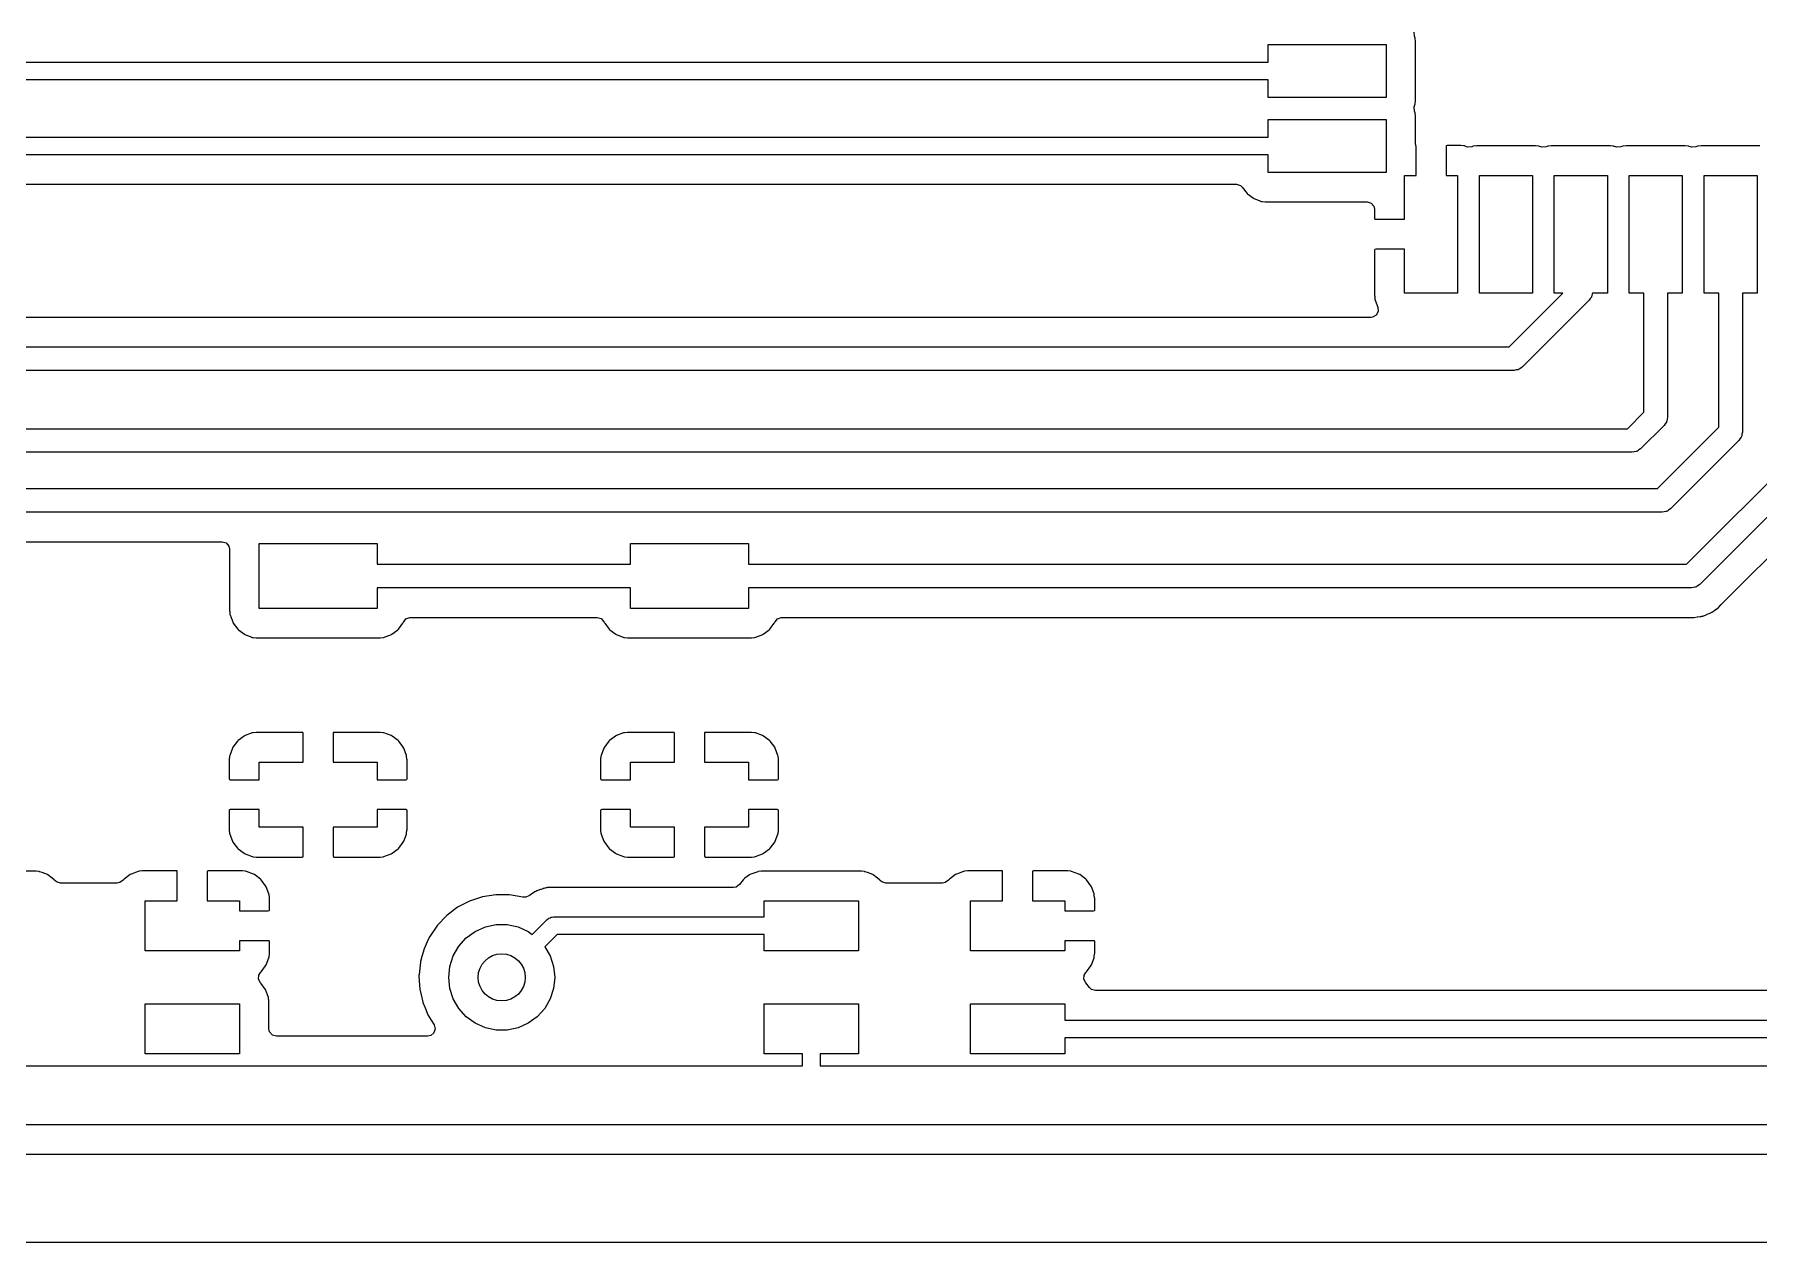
# Model space of a CAD drawing. Extents: x 1.24 to 7.5, y -5.89 to -4.14.
# Drawn here: x 4.845 to 5.997, y -5.886 to -5.079 of the extents above; entities that cross this region are included whole.
import ezdxf

# ---------------------------------------------------------------- set-up
doc = ezdxf.new("R2010")
doc.units = 0
doc.header["$MEASUREMENT"] = 0
doc.layers.add('BLACK', color=7, linetype='CONTINUOUS')

msp = doc.modelspace()

# ---------------------------------------------------------------- linework, layer by layer
at = {"layer": 'BLACK', "linetype": 'CONTINUOUS'}
for p, q in [((5.767, -5.07989), (5.7668, -5.0771)), ((5.66929, -5.09724), (5.66929, -5.08543)), ((5.66929, -5.08543), (5.74803, -5.08543)), ((5.74803, -5.08543), (5.74803, -5.12087)), ((5.76747, -5.08116), (5.767, -5.07989)), ((5.76751, -5.08147), (5.76747, -5.08116)), ((5.76769, -5.08314), (5.76751, -5.08147)), ((5.76751, -5.08147), (5.76751, -5.08147)), ((5.76774, -5.08357), (5.76769, -5.08314)), ((5.76774, -5.12273), (5.76774, -5.08357)), ((4.81497, -5.09724), (5.66929, -5.09724)), ((5.66929, -5.10906), (4.81252, -5.10906)), ((5.66929, -5.12087), (5.66929, -5.10906)), ((5.74803, -5.12087), (5.66929, -5.12087)), ((5.76747, -5.12514), (5.76774, -5.12273)), ((5.7668, -5.1271), (5.767, -5.12641)), ((5.767, -5.12989), (5.7668, -5.1271)), ((5.767, -5.12641), (5.76747, -5.12514)), ((5.76747, -5.13116), (5.767, -5.12989)), ((5.76774, -5.13357), (5.76747, -5.13116)), ((5.76774, -5.15143), (5.76774, -5.13357)), ((5.66929, -5.14724), (5.66929, -5.13543)), ((5.66929, -5.13543), (5.74803, -5.13543)), ((5.74803, -5.13543), (5.74803, -5.17087)), ((4.82497, -5.14724), (5.66929, -5.14724)), ((5.76794, -5.15282), (5.76774, -5.15143)), ((5.76815, -5.15355), (5.76794, -5.15282)), ((5.76815, -5.17283), (5.76815, -5.15355)), ((5.78822, -5.15307), (5.78815, -5.15337)), ((5.78815, -5.15337), (5.78815, -5.17283)), ((5.78826, -5.15301), (5.78822, -5.15307)), ((5.78886, -5.15283), (5.78826, -5.15301)), ((5.79762, -5.15283), (5.78886, -5.15283)), ((5.79789, -5.15285), (5.79762, -5.15283)), ((5.7999, -5.15307), (5.79789, -5.15285)), ((5.8005, -5.15321), (5.7999, -5.15307)), ((5.80183, -5.15371), (5.8005, -5.15321)), ((5.80252, -5.15391), (5.80183, -5.15371)), ((5.80531, -5.15371), (5.80252, -5.15391)), ((5.80587, -5.1535), (5.80531, -5.15371)), ((5.80616, -5.15339), (5.80587, -5.1535)), ((5.80587, -5.1535), (5.80587, -5.1535)), ((5.80647, -5.15336), (5.80616, -5.15339)), ((5.80843, -5.15314), (5.80647, -5.15336)), ((5.80647, -5.15336), (5.80647, -5.15336)), ((5.80857, -5.15313), (5.80843, -5.15314)), ((5.80843, -5.15314), (5.80843, -5.15314)), ((5.82815, -5.15313), (5.80857, -5.15313)), ((5.84773, -5.15313), (5.82815, -5.15313)), ((5.84787, -5.15314), (5.84773, -5.15313)), ((5.84983, -5.15336), (5.84787, -5.15314)), ((5.84787, -5.15314), (5.84787, -5.15314)), ((5.85014, -5.15339), (5.84983, -5.15336)), ((5.84983, -5.15336), (5.84983, -5.15336)), ((5.85043, -5.1535), (5.85014, -5.15339)), ((5.85049, -5.15352), (5.85043, -5.1535)), ((5.85043, -5.1535), (5.85043, -5.1535)), ((5.85141, -5.15387), (5.85049, -5.15352)), ((5.8521, -5.15407), (5.85141, -5.15387)), ((5.85489, -5.15387), (5.8521, -5.15407)), ((5.85616, -5.15339), (5.85489, -5.15387)), ((5.85647, -5.15336), (5.85616, -5.15339)), ((5.85843, -5.15314), (5.85647, -5.15336)), ((5.85647, -5.15336), (5.85647, -5.15336)), ((5.85857, -5.15313), (5.85843, -5.15314)), ((5.85843, -5.15314), (5.85843, -5.15314)), ((5.87815, -5.15313), (5.85857, -5.15313)), ((5.89773, -5.15313), (5.87815, -5.15313)), ((5.89787, -5.15314), (5.89773, -5.15313)), ((5.89983, -5.15336), (5.89787, -5.15314)), ((5.89787, -5.15314), (5.89787, -5.15314)), ((5.90014, -5.15339), (5.89983, -5.15336)), ((5.89983, -5.15336), (5.89983, -5.15336)), ((5.90043, -5.1535), (5.90014, -5.15339)), ((5.90049, -5.15352), (5.90043, -5.1535)), ((5.90043, -5.1535), (5.90043, -5.1535)), ((5.90141, -5.15387), (5.90049, -5.15352)), ((5.9021, -5.15407), (5.90141, -5.15387)), ((5.90489, -5.15387), (5.9021, -5.15407)), ((5.90616, -5.15339), (5.90489, -5.15387)), ((5.90647, -5.15336), (5.90616, -5.15339)), ((5.90843, -5.15314), (5.90647, -5.15336)), ((5.90647, -5.15336), (5.90647, -5.15336)), ((5.90857, -5.15313), (5.90843, -5.15314)), ((5.90843, -5.15314), (5.90843, -5.15314)), ((5.92815, -5.15313), (5.90857, -5.15313)), ((5.94773, -5.15313), (5.92815, -5.15313)), ((5.94787, -5.15314), (5.94773, -5.15313)), ((5.94983, -5.15336), (5.94787, -5.15314)), ((5.94787, -5.15314), (5.94787, -5.15314)), ((5.95014, -5.15339), (5.94983, -5.15336)), ((5.94983, -5.15336), (5.94983, -5.15336)), ((5.95043, -5.1535), (5.95014, -5.15339)), ((5.95049, -5.15352), (5.95043, -5.1535)), ((5.95043, -5.1535), (5.95043, -5.1535)), ((5.95141, -5.15387), (5.95049, -5.15352)), ((5.9521, -5.15407), (5.95141, -5.15387)), ((5.95489, -5.15387), (5.9521, -5.15407)), ((5.95616, -5.15339), (5.95489, -5.15387)), ((5.95647, -5.15336), (5.95616, -5.15339)), ((5.95843, -5.15314), (5.95647, -5.15336)), ((5.95647, -5.15336), (5.95647, -5.15336)), ((5.95857, -5.15313), (5.95843, -5.15314)), ((5.95843, -5.15314), (5.95843, -5.15314)), ((5.97815, -5.15313), (5.95857, -5.15313)), ((5.99773, -5.15313), (5.97815, -5.15313)), ((5.66929, -5.15906), (4.82252, -5.15906)), ((5.66929, -5.17087), (5.66929, -5.15906)), ((4.82396, -5.17876), (5.6481, -5.17876)), ((5.6481, -5.17876), (5.65078, -5.17955)), ((5.65078, -5.17955), (5.65207, -5.18075)), ((5.65207, -5.18075), (5.65521, -5.18494)), ((5.74803, -5.17087), (5.66929, -5.17087)), ((5.76043, -5.2022), (5.76043, -5.17283)), ((5.76043, -5.17283), (5.76815, -5.17283)), ((5.78815, -5.17283), (5.79587, -5.17283)), ((5.79587, -5.17283), (5.79587, -5.25157)), ((5.81043, -5.25157), (5.81043, -5.17283)), ((5.81043, -5.17283), (5.84587, -5.17283)), ((5.84587, -5.17283), (5.84587, -5.25157)), ((5.86043, -5.25157), (5.86043, -5.17283)), ((5.86043, -5.17283), (5.89587, -5.17283)), ((5.89587, -5.17283), (5.89587, -5.25157)), ((5.91043, -5.25157), (5.91043, -5.17283)), ((5.91043, -5.17283), (5.94587, -5.17283)), ((5.94587, -5.17283), (5.94587, -5.25157)), ((5.96043, -5.25157), (5.96043, -5.17283)), ((5.96043, -5.17283), (5.99587, -5.17283)), ((5.99587, -5.17283), (5.99587, -5.25157)), ((5.65521, -5.18494), (5.6555, -5.18515)), ((5.6555, -5.18515), (5.65945, -5.18812)), ((5.65945, -5.18812), (5.65945, -5.18812)), ((5.65945, -5.18812), (5.65973, -5.18833)), ((5.65973, -5.18833), (5.66325, -5.18965)), ((5.66325, -5.18965), (5.66473, -5.1902)), ((5.66473, -5.1902), (5.66473, -5.1902)), ((5.66473, -5.1902), (5.66502, -5.19031)), ((5.66502, -5.19031), (5.66533, -5.19034)), ((5.66533, -5.19034), (5.66533, -5.19034)), ((5.66533, -5.19034), (5.66729, -5.19056)), ((5.66729, -5.19056), (5.66743, -5.19057)), ((5.66743, -5.19057), (5.66819, -5.19057)), ((5.66819, -5.19057), (5.73547, -5.19057)), ((5.73547, -5.19057), (5.73815, -5.19136)), ((5.73815, -5.19136), (5.73998, -5.19347)), ((5.73998, -5.19347), (5.74043, -5.19553)), ((5.74043, -5.19553), (5.74043, -5.20149)), ((5.74043, -5.20149), (5.74061, -5.20209)), ((5.74061, -5.20209), (5.74066, -5.20214)), ((5.74066, -5.20214), (5.74097, -5.2022)), ((5.74097, -5.2022), (5.76043, -5.2022)), ((5.7405, -5.22244), (5.74043, -5.22274)), ((5.74043, -5.22274), (5.74043, -5.25333)), ((5.74055, -5.22238), (5.7405, -5.22244)), ((5.74115, -5.2222), (5.74055, -5.22238)), ((5.76043, -5.2222), (5.74115, -5.2222)), ((5.76043, -5.25157), (5.76043, -5.2222)), ((5.74043, -5.25333), (5.74045, -5.2536)), ((5.74045, -5.2536), (5.74067, -5.2556)), ((5.74067, -5.2556), (5.74081, -5.2562)), ((5.74081, -5.2562), (5.7426, -5.26099)), ((5.7426, -5.26099), (5.74281, -5.26378)), ((5.79587, -5.25157), (5.76043, -5.25157)), ((5.84587, -5.25157), (5.81043, -5.25157)), ((5.83036, -5.2874), (5.86619, -5.25157)), ((5.88372, -5.25632), (5.83918, -5.30085)), ((5.86619, -5.25157), (5.86043, -5.25157)), ((5.88442, -5.2552), (5.88372, -5.25632)), ((5.88524, -5.25418), (5.88442, -5.2552)), ((5.88534, -5.25373), (5.88524, -5.25418)), ((5.88558, -5.25335), (5.88534, -5.25373)), ((5.88573, -5.25204), (5.88558, -5.25335)), ((5.88584, -5.25157), (5.88573, -5.25204)), ((5.89587, -5.25157), (5.88584, -5.25157)), ((5.92028, -5.25157), (5.91043, -5.25157)), ((5.92028, -5.33111), (5.92028, -5.25157)), ((5.94587, -5.25157), (5.93602, -5.25157)), ((5.93602, -5.25157), (5.93602, -5.33438)), ((5.97028, -5.25157), (5.96043, -5.25157)), ((5.97028, -5.34111), (5.97028, -5.25157)), ((5.99587, -5.25157), (5.98602, -5.25157)), ((5.98602, -5.25157), (5.98602, -5.34438)), ((5.73796, -5.2677), (2.96497, -5.2677)), ((5.73902, -5.26758), (5.73796, -5.2677)), ((5.74147, -5.26624), (5.73902, -5.26758)), ((5.74281, -5.26378), (5.74147, -5.26624)), ((2.95476, -5.2874), (5.83036, -5.2874)), ((5.83362, -5.30315), (2.95148, -5.30315)), ((5.83491, -5.30286), (5.83362, -5.30315)), ((5.83621, -5.30271), (5.83491, -5.30286)), ((5.8366, -5.30247), (5.83621, -5.30271)), ((5.83704, -5.30237), (5.8366, -5.30247)), ((5.83807, -5.30155), (5.83704, -5.30237)), ((5.83918, -5.30085), (5.83807, -5.30155)), ((2.02697, -5.34213), (5.90926, -5.34213)), ((5.90926, -5.34213), (5.92028, -5.33111)), ((5.93372, -5.33994), (5.91808, -5.35558)), ((5.92926, -5.38213), (5.97028, -5.34111)), ((5.93442, -5.33882), (5.93372, -5.33994)), ((5.93524, -5.3378), (5.93442, -5.33882)), ((5.93534, -5.33736), (5.93524, -5.3378)), ((5.93558, -5.33697), (5.93534, -5.33736)), ((5.93573, -5.33567), (5.93558, -5.33697)), ((5.93602, -5.33438), (5.93573, -5.33567)), ((5.98372, -5.34994), (5.93808, -5.39558)), ((5.98442, -5.34882), (5.98372, -5.34994)), ((5.98524, -5.3478), (5.98442, -5.34882)), ((5.98534, -5.34736), (5.98524, -5.3478)), ((5.98558, -5.34697), (5.98534, -5.34736)), ((5.98573, -5.34567), (5.98558, -5.34697)), ((5.98602, -5.34438), (5.98573, -5.34567)), ((5.91252, -5.35787), (2.03023, -5.35787)), ((5.9138, -5.35758), (5.91252, -5.35787)), ((5.91511, -5.35744), (5.9138, -5.35758)), ((5.91549, -5.3572), (5.91511, -5.35744)), ((5.91593, -5.3571), (5.91549, -5.3572)), ((5.91696, -5.35628), (5.91593, -5.3571)), ((5.91808, -5.35558), (5.91696, -5.35628)), ((5.94871, -5.43268), (6.02028, -5.36111)), ((6.03372, -5.36994), (5.95753, -5.44613)), ((3.75862, -5.38213), (5.92926, -5.38213)), ((5.97215, -5.45937), (6.04685, -5.38467)), ((5.93252, -5.39787), (3.76188, -5.39787)), ((5.9338, -5.39758), (5.93252, -5.39787)), ((5.93511, -5.39744), (5.9338, -5.39758)), ((5.93549, -5.3972), (5.93511, -5.39744)), ((5.93593, -5.3971), (5.93549, -5.3972)), ((5.93696, -5.39628), (5.93593, -5.3971)), ((5.93808, -5.39558), (5.93696, -5.39628)), ((3.77211, -5.41758), (4.97081, -5.41758)), ((4.97081, -5.41758), (4.97349, -5.41837)), ((4.97349, -5.41837), (4.97532, -5.42048)), ((4.97532, -5.42048), (4.97577, -5.42254)), ((4.97577, -5.42254), (4.97577, -5.46407)), ((4.99547, -5.4622), (4.99547, -5.4189)), ((4.99547, -5.4189), (5.07421, -5.4189)), ((5.07421, -5.4189), (5.07421, -5.43268)), ((5.2435, -5.43268), (5.2435, -5.4189)), ((5.2435, -5.4189), (5.32224, -5.4189)), ((5.32224, -5.4189), (5.32224, -5.43268)), ((5.07421, -5.43268), (5.2435, -5.43268)), ((5.32224, -5.43268), (5.94871, -5.43268)), ((5.2435, -5.44843), (5.07421, -5.44843)), ((5.07421, -5.44843), (5.07421, -5.4622)), ((5.2435, -5.4622), (5.2435, -5.44843)), ((5.95197, -5.44843), (5.32224, -5.44843)), ((5.32224, -5.44843), (5.32224, -5.4622)), ((5.95325, -5.44813), (5.95197, -5.44843)), ((5.95456, -5.44799), (5.95325, -5.44813)), ((5.95494, -5.44775), (5.95456, -5.44799)), ((5.95538, -5.44765), (5.95494, -5.44775)), ((5.95641, -5.44683), (5.95538, -5.44765)), ((5.95753, -5.44613), (5.95641, -5.44683)), ((4.97577, -5.46407), (4.97578, -5.4642)), ((4.97578, -5.4642), (4.97578, -5.4642)), ((4.97578, -5.4642), (4.97599, -5.46615)), ((4.97599, -5.46615), (4.97603, -5.46648)), ((4.97603, -5.46648), (4.97801, -5.47176)), ((5.07421, -5.4622), (4.99547, -5.4622)), ((5.09351, -5.46911), (5.09613, -5.46814)), ((5.09613, -5.46814), (5.09647, -5.46813)), ((5.09647, -5.46813), (5.22124, -5.46813)), ((5.22124, -5.46813), (5.22392, -5.46892)), ((5.22392, -5.46892), (5.22575, -5.47103)), ((5.32224, -5.4622), (5.2435, -5.4622)), ((5.34154, -5.46911), (5.34416, -5.46814)), ((5.34416, -5.46814), (5.34451, -5.46813)), ((5.34451, -5.46813), (5.95084, -5.46813)), ((5.95084, -5.46813), (5.95118, -5.46814)), ((5.95118, -5.46814), (5.95312, -5.46827)), ((5.95312, -5.46827), (5.95312, -5.46827)), ((5.95312, -5.46827), (5.95342, -5.46829)), ((5.95342, -5.46829), (5.95372, -5.46824)), ((5.95372, -5.46824), (5.95587, -5.46787)), ((5.95372, -5.46824), (5.95372, -5.46824)), ((5.95587, -5.46787), (5.95613, -5.46783)), ((5.95613, -5.46783), (5.95772, -5.46764)), ((5.95772, -5.46764), (5.9586, -5.46753)), ((5.9586, -5.46753), (5.95888, -5.46742)), ((5.95888, -5.46742), (5.959, -5.46739)), ((5.959, -5.46739), (5.95957, -5.46724)), ((5.95957, -5.46724), (5.9597, -5.4672)), ((5.9597, -5.4672), (5.96, -5.46715)), ((5.96, -5.46715), (5.96027, -5.46703)), ((5.96027, -5.46703), (5.96227, -5.46615)), ((5.96227, -5.46615), (5.96251, -5.46605)), ((5.96251, -5.46605), (5.96456, -5.46528)), ((5.96456, -5.46528), (5.96484, -5.46517)), ((5.96456, -5.46528), (5.96456, -5.46528)), ((5.96484, -5.46517), (5.96509, -5.465)), ((5.96509, -5.465), (5.9652, -5.46494)), ((5.9652, -5.46494), (5.96572, -5.46465)), ((5.96572, -5.46465), (5.96584, -5.46458)), ((5.96584, -5.46458), (5.96611, -5.46446)), ((5.96611, -5.46446), (5.96655, -5.46413)), ((5.96655, -5.46413), (5.96808, -5.46295)), ((5.96808, -5.46295), (5.96829, -5.4628)), ((5.96829, -5.4628), (5.97009, -5.46156)), ((5.97009, -5.46156), (5.97034, -5.46139)), ((5.97009, -5.46156), (5.97009, -5.46156)), ((5.97034, -5.46139), (5.97195, -5.45958)), ((5.97195, -5.45958), (5.97215, -5.45937)), ((4.97801, -5.47176), (4.97822, -5.47205)), ((4.97822, -5.47205), (4.97822, -5.47205)), ((4.97822, -5.47205), (4.98118, -5.476)), ((4.98118, -5.476), (4.9814, -5.47628)), ((4.9814, -5.47628), (4.98168, -5.47649)), ((4.98168, -5.47649), (4.98563, -5.47945)), ((4.98563, -5.47945), (4.98563, -5.47945)), ((4.98563, -5.47945), (4.98591, -5.47967)), ((4.98591, -5.47967), (4.98943, -5.48099)), ((5.07849, -5.48165), (5.08377, -5.47967)), ((5.08377, -5.47967), (5.08406, -5.47945)), ((5.08406, -5.47945), (5.08801, -5.47649)), ((5.08406, -5.47945), (5.08406, -5.47945)), ((5.08801, -5.47649), (5.08829, -5.47628)), ((5.08829, -5.47628), (5.0885, -5.476)), ((5.0885, -5.476), (5.09146, -5.47205)), ((5.09146, -5.47205), (5.09167, -5.47176)), ((5.09146, -5.47205), (5.09146, -5.47205)), ((5.09167, -5.47176), (5.09183, -5.47135)), ((5.09183, -5.47135), (5.09188, -5.47128)), ((5.09188, -5.47128), (5.09197, -5.47112)), ((5.09197, -5.47112), (5.09199, -5.47114)), ((5.09199, -5.47114), (5.09351, -5.46911)), ((5.22575, -5.47103), (5.22589, -5.47135)), ((5.22589, -5.47135), (5.22604, -5.47176)), ((5.22604, -5.47176), (5.22625, -5.47205)), ((5.22625, -5.47205), (5.22625, -5.47205)), ((5.22625, -5.47205), (5.22922, -5.476)), ((5.22922, -5.476), (5.22943, -5.47628)), ((5.22943, -5.47628), (5.22971, -5.47649)), ((5.22971, -5.47649), (5.23366, -5.47945)), ((5.23366, -5.47945), (5.23366, -5.47945)), ((5.23366, -5.47945), (5.23394, -5.47967)), ((5.23394, -5.47967), (5.23746, -5.48099)), ((5.32652, -5.48165), (5.3318, -5.47967)), ((5.3318, -5.47967), (5.33209, -5.47945)), ((5.33209, -5.47945), (5.33604, -5.47649)), ((5.33209, -5.47945), (5.33209, -5.47945)), ((5.33604, -5.47649), (5.33632, -5.47628)), ((5.33632, -5.47628), (5.33653, -5.476)), ((5.33653, -5.476), (5.33949, -5.47205)), ((5.33949, -5.47205), (5.33971, -5.47176)), ((5.33949, -5.47205), (5.33949, -5.47205)), ((5.33971, -5.47176), (5.33986, -5.47135)), ((5.33986, -5.47135), (5.33992, -5.47128)), ((5.33992, -5.47128), (5.34, -5.47112)), ((5.34, -5.47112), (5.34002, -5.47114)), ((5.34002, -5.47114), (5.34154, -5.46911)), ((4.98943, -5.48099), (4.99091, -5.48154)), ((4.99091, -5.48154), (4.99091, -5.48154)), ((4.99091, -5.48154), (4.9912, -5.48165)), ((4.9912, -5.48165), (4.99151, -5.48168)), ((4.99151, -5.48168), (4.99151, -5.48168)), ((4.99151, -5.48168), (4.99347, -5.48189)), ((4.99347, -5.48189), (4.99361, -5.48191)), ((4.99361, -5.48191), (5.03484, -5.48191)), ((5.03484, -5.48191), (5.07608, -5.48191)), ((5.07608, -5.48191), (5.07621, -5.48189)), ((5.07621, -5.48189), (5.07818, -5.48168)), ((5.07621, -5.48189), (5.07621, -5.48189)), ((5.07818, -5.48168), (5.07849, -5.48165)), ((5.07818, -5.48168), (5.07818, -5.48168)), ((5.23746, -5.48099), (5.23894, -5.48154)), ((5.23894, -5.48154), (5.23894, -5.48154)), ((5.23894, -5.48154), (5.23923, -5.48165)), ((5.23923, -5.48165), (5.23954, -5.48168)), ((5.23954, -5.48168), (5.23954, -5.48168)), ((5.23954, -5.48168), (5.2415, -5.48189)), ((5.2415, -5.48189), (5.24164, -5.48191)), ((5.24164, -5.48191), (5.28287, -5.48191)), ((5.28287, -5.48191), (5.32411, -5.48191)), ((5.32411, -5.48191), (5.32424, -5.48189)), ((5.32424, -5.48189), (5.32621, -5.48168)), ((5.32424, -5.48189), (5.32424, -5.48189)), ((5.32621, -5.48168), (5.32652, -5.48165)), ((5.32621, -5.48168), (5.32621, -5.48168)), ((4.98549, -5.54745), (4.98147, -5.55046)), ((4.9861, -5.54711), (4.98549, -5.54745)), ((4.99084, -5.54534), (4.9861, -5.54711)), ((4.99144, -5.54519), (4.99084, -5.54534)), ((4.99345, -5.54498), (4.99144, -5.54519)), ((4.99371, -5.54496), (4.99345, -5.54498)), ((5.02431, -5.54496), (4.99371, -5.54496)), ((5.02461, -5.54503), (5.02431, -5.54496)), ((5.02467, -5.54507), (5.02461, -5.54503)), ((5.02484, -5.54567), (5.02467, -5.54507)), ((5.02484, -5.56496), (5.02484, -5.54567)), ((5.04491, -5.54519), (5.04484, -5.54549)), ((5.04484, -5.54549), (5.04484, -5.56496)), ((5.04496, -5.54514), (5.04491, -5.54519)), ((5.04556, -5.54496), (5.04496, -5.54514)), ((5.07597, -5.54496), (5.04556, -5.54496)), ((5.07624, -5.54498), (5.07597, -5.54496)), ((5.07824, -5.54519), (5.07624, -5.54498)), ((5.07884, -5.54534), (5.07824, -5.54519)), ((5.08358, -5.54711), (5.07884, -5.54534)), ((5.0842, -5.54745), (5.08358, -5.54711)), ((5.08822, -5.55046), (5.0842, -5.54745)), ((5.23352, -5.54745), (5.2295, -5.55046)), ((5.23413, -5.54711), (5.23352, -5.54745)), ((5.23887, -5.54534), (5.23413, -5.54711)), ((5.23947, -5.54519), (5.23887, -5.54534)), ((5.24148, -5.54498), (5.23947, -5.54519)), ((5.24175, -5.54496), (5.24148, -5.54498)), ((5.27234, -5.54496), (5.24175, -5.54496)), ((5.27264, -5.54503), (5.27234, -5.54496)), ((5.2727, -5.54507), (5.27264, -5.54503)), ((5.27287, -5.54567), (5.2727, -5.54507)), ((5.27287, -5.56496), (5.27287, -5.54567)), ((5.29294, -5.54519), (5.29287, -5.54549)), ((5.29287, -5.54549), (5.29287, -5.56496)), ((5.29299, -5.54514), (5.29294, -5.54519)), ((5.29359, -5.54496), (5.29299, -5.54514)), ((5.324, -5.54496), (5.29359, -5.54496)), ((5.32427, -5.54498), (5.324, -5.54496)), ((5.32627, -5.54519), (5.32427, -5.54498)), ((5.32687, -5.54534), (5.32627, -5.54519)), ((5.33162, -5.54711), (5.32687, -5.54534)), ((5.33223, -5.54745), (5.33162, -5.54711)), ((5.33625, -5.55046), (5.33223, -5.54745)), ((4.9757, -5.56093), (4.97549, -5.56293)), ((4.97585, -5.56033), (4.9757, -5.56093)), ((4.97763, -5.55559), (4.97585, -5.56033)), ((4.97796, -5.55497), (4.97763, -5.55559)), ((4.98097, -5.55096), (4.97796, -5.55497)), ((4.98147, -5.55046), (4.98097, -5.55096)), ((5.08871, -5.55096), (5.08822, -5.55046)), ((5.09172, -5.55497), (5.08871, -5.55096)), ((5.09206, -5.55559), (5.09172, -5.55497)), ((5.09384, -5.56033), (5.09206, -5.55559)), ((5.09398, -5.56093), (5.09384, -5.56033)), ((5.0942, -5.56293), (5.09398, -5.56093)), ((5.22374, -5.56093), (5.22352, -5.56293)), ((5.22388, -5.56033), (5.22374, -5.56093)), ((5.22566, -5.55559), (5.22388, -5.56033)), ((5.22599, -5.55497), (5.22566, -5.55559)), ((5.229, -5.55096), (5.22599, -5.55497)), ((5.2295, -5.55046), (5.229, -5.55096)), ((5.33674, -5.55096), (5.33625, -5.55046)), ((5.33976, -5.55497), (5.33674, -5.55096)), ((5.34009, -5.55559), (5.33976, -5.55497)), ((5.34187, -5.56033), (5.34009, -5.55559)), ((5.34201, -5.56093), (5.34187, -5.56033)), ((5.34223, -5.56293), (5.34201, -5.56093)), ((4.97549, -5.56293), (4.97547, -5.5632)), ((4.97547, -5.5632), (4.97547, -5.5759)), ((4.99547, -5.57661), (4.99547, -5.56496)), ((4.99547, -5.56496), (5.02484, -5.56496)), ((5.04484, -5.56496), (5.07421, -5.56496)), ((5.07421, -5.56496), (5.07421, -5.57661)), ((5.09421, -5.5632), (5.0942, -5.56293)), ((5.09421, -5.57608), (5.09421, -5.5632)), ((5.22352, -5.56293), (5.2235, -5.5632)), ((5.2235, -5.5632), (5.2235, -5.5759)), ((5.2435, -5.57661), (5.2435, -5.56496)), ((5.2435, -5.56496), (5.27287, -5.56496)), ((5.29287, -5.56496), (5.32224, -5.56496)), ((5.32224, -5.56496), (5.32224, -5.57661)), ((5.34224, -5.5632), (5.34223, -5.56293)), ((5.34224, -5.57608), (5.34224, -5.5632)), ((4.97547, -5.5759), (4.97565, -5.5765)), ((4.97565, -5.5765), (4.9757, -5.57655)), ((4.9757, -5.57655), (4.97601, -5.57661)), ((4.97601, -5.57661), (4.99547, -5.57661)), ((5.07421, -5.57661), (5.0935, -5.57661)), ((5.0935, -5.57661), (5.0941, -5.57644)), ((5.0941, -5.57644), (5.09415, -5.57638)), ((5.09415, -5.57638), (5.09421, -5.57608)), ((5.2235, -5.5759), (5.22368, -5.5765)), ((5.22368, -5.5765), (5.22373, -5.57655)), ((5.22373, -5.57655), (5.22404, -5.57661)), ((5.22404, -5.57661), (5.2435, -5.57661)), ((5.32224, -5.57661), (5.34153, -5.57661)), ((5.34153, -5.57661), (5.34213, -5.57644)), ((5.34213, -5.57644), (5.34218, -5.57638)), ((5.34218, -5.57638), (5.34224, -5.57608)), ((4.97554, -5.59685), (4.97547, -5.59715)), ((4.97547, -5.59715), (4.97547, -5.61003)), ((4.97559, -5.59679), (4.97554, -5.59685)), ((4.97619, -5.59661), (4.97559, -5.59679)), ((4.99547, -5.59661), (4.97619, -5.59661)), ((4.99547, -5.60827), (4.99547, -5.59661)), ((5.09368, -5.59661), (5.07421, -5.59661)), ((5.07421, -5.59661), (5.07421, -5.60827)), ((5.09398, -5.59668), (5.09368, -5.59661)), ((5.09404, -5.59673), (5.09398, -5.59668)), ((5.09421, -5.59733), (5.09404, -5.59673)), ((5.09421, -5.61003), (5.09421, -5.59733)), ((5.22357, -5.59685), (5.2235, -5.59715)), ((5.2235, -5.59715), (5.2235, -5.61003)), ((5.22362, -5.59679), (5.22357, -5.59685)), ((5.22422, -5.59661), (5.22362, -5.59679)), ((5.2435, -5.59661), (5.22422, -5.59661)), ((5.2435, -5.60827), (5.2435, -5.59661)), ((5.34171, -5.59661), (5.32224, -5.59661)), ((5.32224, -5.59661), (5.32224, -5.60827)), ((5.34201, -5.59668), (5.34171, -5.59661)), ((5.34207, -5.59673), (5.34201, -5.59668)), ((5.34224, -5.59733), (5.34207, -5.59673)), ((5.34224, -5.61003), (5.34224, -5.59733)), ((4.97547, -5.61003), (4.97549, -5.61029)), ((4.97549, -5.61029), (4.9757, -5.6123)), ((4.9757, -5.6123), (4.97585, -5.6129)), ((4.97585, -5.6129), (4.97763, -5.61764)), ((4.97763, -5.61764), (4.97796, -5.61825)), ((4.97796, -5.61825), (4.98097, -5.62227)), ((5.02484, -5.60827), (4.99547, -5.60827)), ((5.02484, -5.62773), (5.02484, -5.60827)), ((5.07421, -5.60827), (5.04484, -5.60827)), ((5.04484, -5.60827), (5.04484, -5.62755)), ((5.08871, -5.62227), (5.09172, -5.61825)), ((5.09172, -5.61825), (5.09206, -5.61764)), ((5.09206, -5.61764), (5.09384, -5.6129)), ((5.09384, -5.6129), (5.09398, -5.6123)), ((5.09398, -5.6123), (5.0942, -5.61029)), ((5.0942, -5.61029), (5.09421, -5.61003)), ((5.2235, -5.61003), (5.22352, -5.61029)), ((5.22352, -5.61029), (5.22374, -5.6123)), ((5.22374, -5.6123), (5.22388, -5.6129)), ((5.22388, -5.6129), (5.22566, -5.61764)), ((5.22566, -5.61764), (5.22599, -5.61825)), ((5.22599, -5.61825), (5.229, -5.62227)), ((5.27287, -5.60827), (5.2435, -5.60827)), ((5.27287, -5.62773), (5.27287, -5.60827)), ((5.32224, -5.60827), (5.29287, -5.60827)), ((5.29287, -5.60827), (5.29287, -5.62755)), ((5.33674, -5.62227), (5.33976, -5.61825)), ((5.33976, -5.61825), (5.34009, -5.61764)), ((5.34009, -5.61764), (5.34187, -5.6129)), ((5.34187, -5.6129), (5.34201, -5.6123)), ((5.34201, -5.6123), (5.34223, -5.61029)), ((5.34223, -5.61029), (5.34224, -5.61003)), ((4.98097, -5.62227), (4.98147, -5.62277)), ((4.98147, -5.62277), (4.98549, -5.62578)), ((4.98549, -5.62578), (4.9861, -5.62612)), ((4.9861, -5.62612), (4.99084, -5.62789)), ((4.99084, -5.62789), (4.99144, -5.62804)), ((4.99144, -5.62804), (4.99345, -5.62825)), ((4.99345, -5.62825), (4.99371, -5.62827)), ((4.99371, -5.62827), (5.02413, -5.62827)), ((5.02413, -5.62827), (5.02473, -5.62809)), ((5.02473, -5.62809), (5.02478, -5.62804)), ((5.02478, -5.62804), (5.02484, -5.62773)), ((5.04484, -5.62755), (5.04502, -5.62815)), ((5.04502, -5.62815), (5.04507, -5.6282)), ((5.04507, -5.6282), (5.04538, -5.62827)), ((5.04538, -5.62827), (5.07597, -5.62827)), ((5.07597, -5.62827), (5.07624, -5.62825)), ((5.07624, -5.62825), (5.07824, -5.62804)), ((5.07824, -5.62804), (5.07884, -5.62789)), ((5.07884, -5.62789), (5.08358, -5.62612)), ((5.08358, -5.62612), (5.0842, -5.62578)), ((5.0842, -5.62578), (5.08822, -5.62277)), ((5.08822, -5.62277), (5.08871, -5.62227)), ((5.229, -5.62227), (5.2295, -5.62277)), ((5.2295, -5.62277), (5.23352, -5.62578)), ((5.23352, -5.62578), (5.23413, -5.62612)), ((5.23413, -5.62612), (5.23887, -5.62789)), ((5.23887, -5.62789), (5.23947, -5.62804)), ((5.23947, -5.62804), (5.24148, -5.62825)), ((5.24148, -5.62825), (5.24175, -5.62827)), ((5.24175, -5.62827), (5.27216, -5.62827)), ((5.27216, -5.62827), (5.27276, -5.62809)), ((5.27276, -5.62809), (5.27281, -5.62804)), ((5.27281, -5.62804), (5.27287, -5.62773)), ((5.29287, -5.62755), (5.29305, -5.62815)), ((5.29305, -5.62815), (5.2931, -5.6282)), ((5.2931, -5.6282), (5.29341, -5.62827)), ((5.29341, -5.62827), (5.324, -5.62827)), ((5.324, -5.62827), (5.32427, -5.62825)), ((5.32427, -5.62825), (5.32627, -5.62804)), ((5.32627, -5.62804), (5.32687, -5.62789)), ((5.32687, -5.62789), (5.33162, -5.62612)), ((5.33162, -5.62612), (5.33223, -5.62578)), ((5.33223, -5.62578), (5.33625, -5.62277)), ((5.33625, -5.62277), (5.33674, -5.62227)), ((4.84635, -5.63778), (4.813, -5.63778)), ((4.84649, -5.63779), (4.84635, -5.63778)), ((4.84845, -5.638), (4.84649, -5.63779)), ((4.84649, -5.63779), (4.84649, -5.63779)), ((4.84876, -5.63804), (4.84845, -5.638)), ((4.84845, -5.638), (4.84845, -5.638)), ((4.84905, -5.63815), (4.84876, -5.63804)), ((4.85053, -5.6387), (4.84905, -5.63815)), ((4.84905, -5.63815), (4.84905, -5.63815)), ((4.85405, -5.64002), (4.85053, -5.6387)), ((4.85433, -5.64023), (4.85405, -5.64002)), ((4.85728, -5.64244), (4.85433, -5.64023)), ((4.85433, -5.64023), (4.85433, -5.64023)), ((4.90931, -5.63997), (4.90529, -5.64298)), ((4.90992, -5.63963), (4.90931, -5.63997)), ((4.91466, -5.63786), (4.90992, -5.63963)), ((4.91526, -5.63771), (4.91466, -5.63786)), ((4.91726, -5.63749), (4.91526, -5.63771)), ((4.91753, -5.63748), (4.91726, -5.63749)), ((4.94025, -5.63748), (4.91753, -5.63748)), ((4.94056, -5.63755), (4.94025, -5.63748)), ((4.94061, -5.63759), (4.94056, -5.63755)), ((4.94079, -5.63819), (4.94061, -5.63759)), ((4.94079, -5.65748), (4.94079, -5.63819)), ((4.96085, -5.63771), (4.96079, -5.63801)), ((4.96079, -5.63801), (4.96079, -5.65748)), ((4.9609, -5.63766), (4.96085, -5.63771)), ((4.9615, -5.63748), (4.9609, -5.63766)), ((4.98404, -5.63748), (4.9615, -5.63748)), ((4.98431, -5.63749), (4.98404, -5.63748)), ((4.98631, -5.63771), (4.98431, -5.63749)), ((4.98691, -5.63786), (4.98631, -5.63771)), ((4.99166, -5.63963), (4.98691, -5.63786)), ((4.99227, -5.63997), (4.99166, -5.63963)), ((4.99629, -5.64298), (4.99227, -5.63997)), ((5.32283, -5.64023), (5.31988, -5.64244)), ((5.32312, -5.64002), (5.32283, -5.64023)), ((5.32283, -5.64023), (5.32283, -5.64023)), ((5.3284, -5.63804), (5.32312, -5.64002)), ((5.32871, -5.638), (5.3284, -5.63804)), ((5.33068, -5.63779), (5.32871, -5.638)), ((5.32871, -5.638), (5.32871, -5.638)), ((5.33081, -5.63778), (5.33068, -5.63779)), ((5.33068, -5.63779), (5.33068, -5.63779)), ((5.36418, -5.63778), (5.33081, -5.63778)), ((5.39753, -5.63778), (5.36418, -5.63778)), ((5.39767, -5.63779), (5.39753, -5.63778)), ((5.39963, -5.638), (5.39767, -5.63779)), ((5.39767, -5.63779), (5.39767, -5.63779)), ((5.39964, -5.638), (5.39963, -5.638)), ((5.39994, -5.63804), (5.39964, -5.638)), ((5.40024, -5.63815), (5.39994, -5.63804)), ((5.40171, -5.6387), (5.40024, -5.63815)), ((5.40024, -5.63815), (5.40024, -5.63815)), ((5.40523, -5.64002), (5.40171, -5.6387)), ((5.40551, -5.64023), (5.40523, -5.64002)), ((5.40846, -5.64244), (5.40551, -5.64023)), ((5.40551, -5.64023), (5.40551, -5.64023)), ((5.46049, -5.63997), (5.45647, -5.64298)), ((5.4611, -5.63963), (5.46049, -5.63997)), ((5.46584, -5.63786), (5.4611, -5.63963)), ((5.46644, -5.63771), (5.46584, -5.63786)), ((5.46845, -5.63749), (5.46644, -5.63771)), ((5.46871, -5.63748), (5.46845, -5.63749)), ((5.49144, -5.63748), (5.46871, -5.63748)), ((5.49174, -5.63755), (5.49144, -5.63748)), ((5.49179, -5.63759), (5.49174, -5.63755)), ((5.49197, -5.63819), (5.49179, -5.63759)), ((5.49197, -5.65748), (5.49197, -5.63819)), ((5.51203, -5.63771), (5.51197, -5.63801)), ((5.51197, -5.63801), (5.51197, -5.65748)), ((5.51208, -5.63766), (5.51203, -5.63771)), ((5.51268, -5.63748), (5.51208, -5.63766)), ((5.53522, -5.63748), (5.51268, -5.63748)), ((5.53549, -5.63749), (5.53522, -5.63748)), ((5.53749, -5.63771), (5.53549, -5.63749)), ((5.53809, -5.63786), (5.53749, -5.63771)), ((5.54284, -5.63963), (5.53809, -5.63786)), ((5.54345, -5.63997), (5.54284, -5.63963)), ((5.54747, -5.64298), (5.54345, -5.63997)), ((4.85856, -5.6434), (4.85728, -5.64244)), ((4.85878, -5.64369), (4.85856, -5.6434)), ((4.85903, -5.64394), (4.85878, -5.64369)), ((4.85904, -5.64393), (4.85903, -5.64394)), ((4.86006, -5.64488), (4.85904, -5.64393)), ((4.86274, -5.64567), (4.86006, -5.64488)), ((4.90067, -5.64567), (4.86274, -5.64567)), ((4.9024, -5.64536), (4.90067, -5.64567)), ((4.90464, -5.64368), (4.9024, -5.64536)), ((4.90479, -5.64348), (4.90464, -5.64368)), ((4.90529, -5.64298), (4.90479, -5.64348)), ((4.99678, -5.64348), (4.99629, -5.64298)), ((4.99979, -5.64749), (4.99678, -5.64348)), ((5.00013, -5.64811), (4.99979, -5.64749)), ((5.00191, -5.65285), (5.00013, -5.64811)), ((5.00205, -5.65345), (5.00191, -5.65285)), ((5.17765, -5.6529), (5.17638, -5.65366)), ((5.17804, -5.65265), (5.17765, -5.6529)), ((5.17949, -5.65159), (5.17804, -5.65265)), ((5.18026, -5.65129), (5.17949, -5.65159)), ((5.18096, -5.65094), (5.18026, -5.65129)), ((5.18168, -5.65052), (5.18096, -5.65094)), ((5.1834, -5.65002), (5.18168, -5.65052)), ((5.18384, -5.64987), (5.1834, -5.65002)), ((5.18481, -5.64949), (5.18384, -5.64987)), ((5.18384, -5.64987), (5.18384, -5.64987)), ((5.18522, -5.64932), (5.18481, -5.64949)), ((5.18551, -5.64921), (5.18522, -5.64932)), ((5.18522, -5.64932), (5.18522, -5.64932)), ((5.18633, -5.64911), (5.18551, -5.64921)), ((5.18709, -5.64895), (5.18633, -5.64911)), ((5.18759, -5.6488), (5.18709, -5.64895)), ((5.18789, -5.64872), (5.18759, -5.6488)), ((5.18759, -5.6488), (5.18759, -5.6488)), ((5.18968, -5.64866), (5.18789, -5.64872)), ((5.19015, -5.64862), (5.18968, -5.64866)), ((5.19032, -5.6486), (5.19015, -5.64862)), ((5.19145, -5.6486), (5.19032, -5.6486)), ((5.19161, -5.6486), (5.19145, -5.6486)), ((5.19405, -5.64852), (5.19161, -5.6486)), ((5.19436, -5.64851), (5.19405, -5.64852)), ((5.19466, -5.64858), (5.19436, -5.64851)), ((5.19512, -5.6486), (5.19466, -5.64858)), ((5.31222, -5.6486), (5.19512, -5.6486)), ((5.31395, -5.64829), (5.31222, -5.6486)), ((5.31619, -5.64662), (5.31395, -5.64829)), ((5.3186, -5.6434), (5.31619, -5.64662)), ((5.31988, -5.64244), (5.3186, -5.6434)), ((5.40975, -5.6434), (5.40846, -5.64244)), ((5.40996, -5.64369), (5.40975, -5.6434)), ((5.41021, -5.64394), (5.40996, -5.64369)), ((5.41022, -5.64393), (5.41021, -5.64394)), ((5.41124, -5.64488), (5.41022, -5.64393)), ((5.41393, -5.64567), (5.41124, -5.64488)), ((5.45185, -5.64567), (5.41393, -5.64567)), ((5.45358, -5.64536), (5.45185, -5.64567)), ((5.45582, -5.64368), (5.45358, -5.64536)), ((5.45597, -5.64348), (5.45582, -5.64368)), ((5.45647, -5.64298), (5.45597, -5.64348)), ((5.54796, -5.64348), (5.54747, -5.64298)), ((5.55098, -5.64749), (5.54796, -5.64348)), ((5.55131, -5.64811), (5.55098, -5.64749)), ((5.55309, -5.65285), (5.55131, -5.64811)), ((5.55323, -5.65345), (5.55309, -5.65285)), ((4.91929, -5.69094), (4.91929, -5.65748)), ((4.91929, -5.65748), (4.94079, -5.65748)), ((4.96079, -5.65748), (4.98228, -5.65748)), ((4.98228, -5.65748), (4.98228, -5.66421)), ((4.98228, -5.66421), (5.00157, -5.66421)), ((5.00157, -5.66421), (5.00217, -5.66404)), ((5.00227, -5.65545), (5.00205, -5.65345)), ((5.00217, -5.66404), (5.00222, -5.66398)), ((5.00222, -5.66398), (5.00228, -5.66368)), ((5.00228, -5.65572), (5.00227, -5.65545)), ((5.00228, -5.66368), (5.00228, -5.65572)), ((5.128, -5.66184), (5.12075, -5.66729)), ((5.13604, -5.65766), (5.128, -5.66184)), ((5.14466, -5.65484), (5.13604, -5.65766)), ((5.15362, -5.65347), (5.14466, -5.65484)), ((5.15382, -5.65347), (5.15362, -5.65347)), ((5.15928, -5.65354), (5.15382, -5.65347)), ((5.15382, -5.65347), (5.15382, -5.65347)), ((5.16269, -5.65358), (5.15928, -5.65354)), ((5.17161, -5.65517), (5.16269, -5.65358)), ((5.17162, -5.65512), (5.17161, -5.65517)), ((5.17365, -5.65516), (5.17162, -5.65512)), ((5.17556, -5.65412), (5.17365, -5.65516)), ((5.17564, -5.65423), (5.17556, -5.65412)), ((5.17589, -5.65404), (5.17564, -5.65423)), ((5.17611, -5.65382), (5.17589, -5.65404)), ((5.17638, -5.65366), (5.17611, -5.65382)), ((5.17638, -5.65366), (5.17638, -5.65366)), ((5.33268, -5.66831), (5.33268, -5.65748)), ((5.33268, -5.65748), (5.39567, -5.65748)), ((5.39567, -5.65748), (5.39567, -5.69094)), ((5.47047, -5.69094), (5.47047, -5.65748)), ((5.47047, -5.65748), (5.49197, -5.65748)), ((5.51197, -5.65748), (5.53346, -5.65748)), ((5.53346, -5.65748), (5.53346, -5.66421)), ((5.53346, -5.66421), (5.55275, -5.66421)), ((5.55275, -5.66421), (5.55335, -5.66404)), ((5.55345, -5.65545), (5.55323, -5.65345)), ((5.55335, -5.66404), (5.5534, -5.66398)), ((5.5534, -5.66398), (5.55346, -5.66368)), ((5.55346, -5.65572), (5.55345, -5.65545)), ((5.55346, -5.66368), (5.55346, -5.65572)), ((5.11448, -5.67384), (5.10937, -5.68133)), ((5.12075, -5.66729), (5.11448, -5.67384)), ((5.13976, -5.67798), (5.14653, -5.67496)), ((5.14653, -5.67496), (5.15378, -5.67342)), ((5.15378, -5.67342), (5.16118, -5.67342)), ((5.16118, -5.67342), (5.16843, -5.67496)), ((5.16843, -5.67496), (5.1752, -5.67798)), ((5.17787, -5.67992), (5.18775, -5.67004)), ((5.18775, -5.67004), (5.18843, -5.66965)), ((5.18843, -5.66965), (5.18898, -5.6691)), ((5.18898, -5.6691), (5.18973, -5.6689)), ((5.18973, -5.6689), (5.1904, -5.66851)), ((5.1904, -5.66851), (5.19118, -5.66851)), ((5.19118, -5.66851), (5.19193, -5.66831)), ((5.19193, -5.66831), (5.33268, -5.66831)), ((5.00175, -5.68421), (4.98228, -5.68421)), ((4.98228, -5.68421), (4.98228, -5.69094)), ((5.00205, -5.68428), (5.00175, -5.68421)), ((5.00211, -5.68433), (5.00205, -5.68428)), ((5.00228, -5.68493), (5.00211, -5.68433)), ((5.00228, -5.6927), (5.00228, -5.68493)), ((5.10771, -5.68493), (5.10556, -5.68956)), ((5.10929, -5.68152), (5.10771, -5.68493)), ((5.10937, -5.68133), (5.10929, -5.68152)), ((5.10929, -5.68152), (5.10929, -5.68152)), ((5.12881, -5.68783), (5.13377, -5.68233)), ((5.13377, -5.68233), (5.13976, -5.67798)), ((5.1752, -5.67798), (5.17787, -5.67992)), ((5.19438, -5.68012), (5.18633, -5.68816)), ((5.33268, -5.68012), (5.19438, -5.68012)), ((5.33268, -5.69094), (5.33268, -5.68012)), ((5.55293, -5.68421), (5.53346, -5.68421)), ((5.53346, -5.68421), (5.53346, -5.69094)), ((5.55323, -5.68428), (5.55293, -5.68421)), ((5.55329, -5.68433), (5.55323, -5.68428)), ((5.55346, -5.68493), (5.55329, -5.68433)), ((5.55346, -5.6927), (5.55346, -5.68493)), ((4.98228, -5.69094), (4.91929, -5.69094)), ((5.00013, -5.70032), (5.00191, -5.69558)), ((5.00191, -5.69558), (5.00205, -5.69497)), ((5.00205, -5.69497), (5.00227, -5.69297)), ((5.00227, -5.69297), (5.00228, -5.6927)), ((5.10311, -5.6985), (5.10224, -5.70667)), ((5.10313, -5.69829), (5.10311, -5.6985)), ((5.10322, -5.69798), (5.10313, -5.69829)), ((5.10415, -5.69463), (5.10322, -5.69798)), ((5.10556, -5.68956), (5.10415, -5.69463)), ((5.12282, -5.70129), (5.12511, -5.69425)), ((5.12511, -5.69425), (5.12881, -5.68783)), ((5.18633, -5.68816), (5.18985, -5.69425)), ((5.18985, -5.69425), (5.19214, -5.70129)), ((5.39567, -5.69094), (5.33268, -5.69094)), ((5.53346, -5.69094), (5.47047, -5.69094)), ((5.55131, -5.70032), (5.55309, -5.69558)), ((5.55309, -5.69558), (5.55323, -5.69497)), ((5.55323, -5.69497), (5.55345, -5.69297)), ((5.55345, -5.69297), (5.55346, -5.6927)), ((4.99503, -5.70993), (4.99523, -5.70714)), ((4.9963, -5.71226), (4.99503, -5.70993)), ((4.99523, -5.70714), (4.99637, -5.70536)), ((4.99637, -5.70536), (4.99678, -5.70495)), ((4.99678, -5.70495), (4.99979, -5.70093)), ((4.99979, -5.70093), (5.00013, -5.70032)), ((5.10224, -5.70667), (5.10217, -5.70731)), ((5.10217, -5.70731), (5.10218, -5.70751)), ((5.10218, -5.70751), (5.10218, -5.70751)), ((5.10218, -5.70751), (5.1024, -5.71123)), ((5.12205, -5.70866), (5.12282, -5.70129)), ((5.12282, -5.71603), (5.12205, -5.70866)), ((5.19214, -5.70129), (5.19291, -5.70866)), ((5.19291, -5.70866), (5.19214, -5.71603)), ((5.54621, -5.70993), (5.54641, -5.70714)), ((5.54748, -5.71226), (5.54621, -5.70993)), ((5.54641, -5.70714), (5.54755, -5.70536)), ((5.54755, -5.70536), (5.54796, -5.70495)), ((5.54796, -5.70495), (5.55098, -5.70093)), ((5.55098, -5.70093), (5.55131, -5.70032)), ((4.99636, -5.7123), (4.9963, -5.71226)), ((4.99657, -5.71258), (4.99636, -5.7123)), ((4.99953, -5.71654), (4.99657, -5.71258)), ((4.99975, -5.71682), (4.99953, -5.71654)), ((4.99953, -5.71654), (4.99953, -5.71654)), ((5.00173, -5.7221), (4.99975, -5.71682)), ((5.00199, -5.72451), (5.00173, -5.7221)), ((5.1024, -5.71123), (5.10269, -5.71636)), ((5.10269, -5.71636), (5.10274, -5.71656)), ((5.10274, -5.71656), (5.10274, -5.71656)), ((5.10274, -5.71656), (5.10359, -5.72035)), ((5.10359, -5.72035), (5.10469, -5.72521)), ((5.12511, -5.72307), (5.12282, -5.71603)), ((5.19214, -5.71603), (5.18985, -5.72307)), ((5.54754, -5.7123), (5.54748, -5.71226)), ((5.54995, -5.71551), (5.54754, -5.7123)), ((5.55124, -5.71671), (5.54995, -5.71551)), ((5.55392, -5.7175), (5.55124, -5.71671)), ((6.63675, -5.7175), (5.55392, -5.7175)), ((4.91929, -5.75984), (4.91929, -5.72638)), ((4.91929, -5.72638), (4.98228, -5.72638)), ((4.98228, -5.72638), (4.98228, -5.75984)), ((5.00199, -5.72465), (5.00199, -5.72451)), ((5.00199, -5.74303), (5.00199, -5.72465)), ((5.10469, -5.72521), (5.10476, -5.72539)), ((5.10476, -5.72539), (5.10476, -5.72539)), ((5.10476, -5.72539), (5.10624, -5.72903)), ((5.10624, -5.72903), (5.1081, -5.73361)), ((5.1081, -5.73361), (5.11037, -5.73732)), ((5.12881, -5.72949), (5.12511, -5.72307)), ((5.13377, -5.73499), (5.12881, -5.72949)), ((5.18615, -5.72949), (5.18119, -5.73499)), ((5.18985, -5.72307), (5.18615, -5.72949)), ((5.33268, -5.75984), (5.33268, -5.72638)), ((5.33268, -5.72638), (5.39567, -5.72638)), ((5.39567, -5.72638), (5.39567, -5.75984)), ((5.47047, -5.75984), (5.47047, -5.72638)), ((5.47047, -5.72638), (5.53346, -5.72638)), ((5.53346, -5.72638), (5.53346, -5.7372)), ((5.00244, -5.74509), (5.00199, -5.74303)), ((5.00427, -5.74721), (5.00244, -5.74509)), ((5.11037, -5.73732), (5.11228, -5.74044)), ((5.11301, -5.74314), (5.11217, -5.7458)), ((5.11228, -5.74044), (5.11301, -5.74314)), ((5.13976, -5.73935), (5.13377, -5.73499)), ((5.14653, -5.74236), (5.13976, -5.73935)), ((5.15378, -5.7439), (5.14653, -5.74236)), ((5.16118, -5.7439), (5.15378, -5.7439)), ((5.16843, -5.74236), (5.16118, -5.7439)), ((5.1752, -5.73935), (5.16843, -5.74236)), ((5.18119, -5.73499), (5.1752, -5.73935)), ((5.53346, -5.7372), (6.64696, -5.7372)), ((5.00695, -5.74799), (5.00427, -5.74721)), ((5.10805, -5.74799), (5.00695, -5.74799)), ((5.11002, -5.74759), (5.10805, -5.74799)), ((5.11217, -5.7458), (5.11002, -5.74759)), ((6.64941, -5.74902), (5.53346, -5.74902)), ((5.53346, -5.74902), (5.53346, -5.75984)), ((4.8189, -5.7677), (5.35827, -5.7677)), ((4.98228, -5.75984), (4.91929, -5.75984)), ((5.35827, -5.75984), (5.33268, -5.75984)), ((5.35827, -5.7677), (5.35827, -5.75984)), ((5.39567, -5.75984), (5.37008, -5.75984)), ((5.37008, -5.75984), (5.37008, -5.7677)), ((5.37008, -5.7677), (6.83087, -5.7677)), ((5.53346, -5.75984), (5.47047, -5.75984)), ((6.87008, -5.80707), (1.5036, -5.80707)), ((1.5064, -5.82677), (6.86835, -5.82677)), ((7.49502, -5.88581), (1.24514, -5.88581))]:
    msp.add_line(p, q, dxfattribs=at)
at = {"layer": 'BLACK'}
msp.add_circle((5.15748, -5.70866), 0.01575, dxfattribs=at)

doc.saveas('drawing.dxf')
